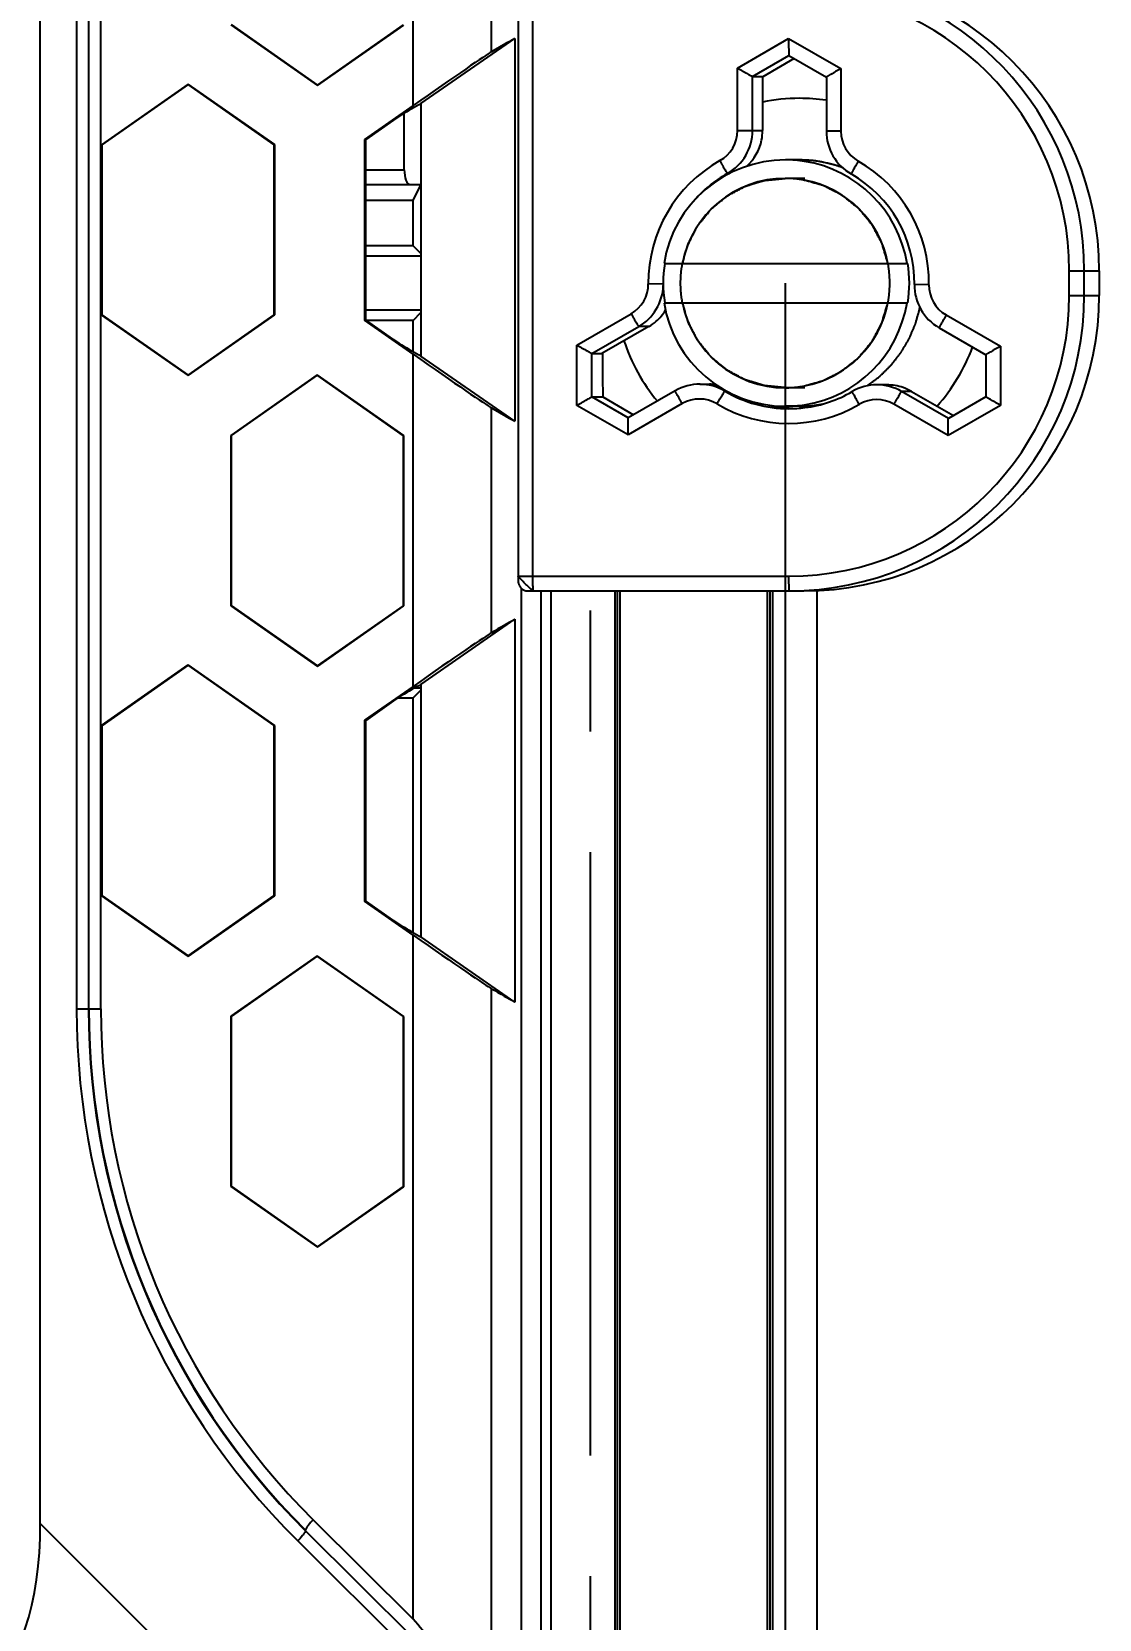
# Model space of a CAD drawing. Header units: millimetres. Extents: x 0 to 594, y 0 to 420.
# Drawn here: x 526.86 to 548.54, y 190.15 to 222.38 of the extents above; entities that cross this region are included whole.
import ezdxf

# ---------------------------------------------------------------- set-up
doc = ezdxf.new("R2010")
doc.units = ezdxf.units.MM
doc.header["$LTSCALE"] = 32.67
doc.linetypes.add('CENTER', pattern=[0.6, 0.375, -0.075, 0.075, -0.075])
doc.layers.get('0').update_dxf_attribs({"linetype": 'CONTINUOUS'})
for name, color, linetype in [('AUSFORMSCHRAEGEN', 7, 'CONTINUOUS'), ('KURVEN', 7, 'CONTINUOUS'), ('RUNDUNGEN', 7, 'CONTINUOUS'), ('ZEICHNUNGSBEMASSUNGEN', 7, 'CONTINUOUS')]:
    doc.layers.add(name, color=color, linetype=linetype)
doc.styles.get("Standard").update_dxf_attribs({"font": 'txt', "width": 0.7})
doc.dimstyles.new('DIMSTYLE_1', dxfattribs={"dimtxt": 3.5, "dimasz": 3.5, "dimexe": 2, "dimexo": 0, "dimgap": 0.875, "dimtad": 1, "dimdec": 1, "dimtxsty": 'STANDARD', "dimblk": '_FILLED', "dimblk1": '_FILLED', "dimblk2": '_FILLED', "dimcen": 0.09, "dimadec": 0, "dimazin": 0, "dimtp": 0.5, "dimtm": 0.5, "dimtfac": 1, "dimtdec": 1, "dimtofl": 0, "dimtmove": 0, "dimatfit": 3, "dimldrblk": '_FILLED', "dimfxl": 1, "dimtolj": 1, "dimarcsym": 0})

# ---------------------------------------------------------------- blocks, each defined once
blk = doc.blocks.new('_FILLED')
at = {"color": 0, "linetype": 'BYBLOCK'}
blk.add_solid([(0, 0), (-1, 0.1429), (-1, -0.1429)], dxfattribs=at)
blk = doc.blocks.new('*D12')
at = {"layer": 'ZEICHNUNGSBEMASSUNGEN', "color": 2, "linetype": 'CONTINUOUS'}
for p, q in [((403.446, 217.277), (403.446, 157.28)), ((542.158, 217.277), (542.158, 157.28)), ((403.446, 159.28), (472.802, 159.28)), ((542.158, 159.28), (472.802, 159.28))]:
    blk.add_line(p, q, dxfattribs=at)
at = {"layer": 'ZEICHNUNGSBEMASSUNGEN', "color": 2, "linetype": 'CONTINUOUS', "xscale": 3.5, "yscale": 3.5, "zscale": 3.5, "rotation": 180}
blk.add_blockref('_FILLED', (403.446, 159.28), dxfattribs=at)
at = {"layer": 'ZEICHNUNGSBEMASSUNGEN', "color": 2, "linetype": 'CONTINUOUS', "xscale": 3.5, "yscale": 3.5, "zscale": 3.5}
blk.add_blockref('_FILLED', (542.158, 159.28), dxfattribs=at)

msp = doc.modelspace()

# ---------------------------------------------------------------- linework, layer by layer
at = {"color": 7, "linetype": 'CONTINUOUS'}
for p, q in [((536.734, 223.247), (536.7339, 211.327)), ((541.4941, 221.469), (542.2331, 221.8958)), ((542.3422, 221.8328), (541.7013, 221.4639)), ((542.2329, 221.8959), (542.994, 221.4564)), ((541.4941, 221.469), (541.6983, 221.469)), ((541.6983, 221.469), (541.6983, 220.3718)), ((541.7013, 221.4639), (541.6983, 221.4621)), ((542.9938, 221.4569), (542.9938, 220.3595)), ((534.4222, 219.577), (534.4222, 220.7253)), ((542.446, 219.777), (542.1646, 219.777)), ((533.6332, 219.277), (534.7612, 219.277)), ((539.6972, 217.677), (544.6478, 217.677)), ((548.5359, 217.527), (548.5359, 217.027)), ((539.6972, 216.877), (544.6478, 216.877)), ((538.2337, 215.8461), (539.1836, 216.3946)), ((539.3878, 216.3946), (538.4379, 215.8461)), ((545.2824, 216.3697), (546.2327, 215.821)), ((538.2337, 215.8461), (538.4379, 215.8461)), ((538.4498, 215.8529), (538.4498, 215.846)), ((546.2325, 215.8215), (546.2325, 214.9671)), ((538.2337, 214.9676), (538.4522, 214.9676)), ((538.9728, 214.5408), (538.2337, 214.9676)), ((538.4522, 214.9676), (539.0809, 214.6033)), ((539.9228, 215.0894), (538.9726, 214.5407)), ((540.4228, 215.2234), (540.6224, 215.2234)), ((544.2215, 215.2108), (544.022, 215.2108)), ((545.4718, 214.5283), (544.5219, 215.0768)), ((544.7261, 215.0768), (545.5739, 214.5872)), ((546.2327, 214.9677), (545.4716, 214.5282)), ((542.446, 214.777), (542.1646, 214.777)), ((536.7339, 211.3269), (536.734, 211.3007)), ((536.734, 211.3007), (536.7342, 211.2759)), ((536.7342, 211.2759), (536.7345, 211.2555)), ((536.7345, 211.2555), (536.7349, 211.239)), ((536.9357, 211.027), (542.5368, 211.027)), ((538.8022, 211.027), (538.8022, 176.277)), ((541.8022, 176.277), (541.8022, 211.027))]:
    msp.add_line(p, q, dxfattribs=at)
at = {"color": 9, "linetype": 'CONTINUOUS'}
for p, q in [((537.0287, 223.227), (537.0287, 211.327)), ((541.1889, 221.6422), (542.2279, 222.2422)), ((542.2279, 222.2422), (543.2886, 221.6297)), ((541.1889, 220.3718), (541.1889, 221.6422)), ((541.4941, 220.3718), (541.4941, 221.469)), ((543.2886, 221.6297), (543.2886, 220.3595)), ((541.1889, 220.3718), (541.6983, 220.3718)), ((543.2886, 220.3595), (542.9938, 220.3595)), ((533.6332, 219.577), (534.4222, 219.577)), ((540.9841, 219.5), (541.026, 219.5)), ((547.927, 217.527), (548.5359, 217.527)), ((547.927, 217.027), (547.927, 217.527)), ((548.2322, 217.027), (548.2322, 217.527)), ((539.3784, 217.2638), (539.6811, 217.2652)), ((545.0773, 217.2439), (544.7825, 217.2473)), ((547.927, 217.027), (548.5359, 217.027)), ((537.9285, 216.0193), (539.0284, 216.6544)), ((545.4272, 216.6295), (546.5272, 215.9943)), ((539.3878, 216.3946), (539.1836, 216.3946)), ((537.9285, 214.7943), (537.9285, 216.0193)), ((546.5272, 215.9943), (546.5272, 214.7943)), ((538.2337, 214.9676), (538.2337, 215.8461)), ((540.9328, 215.0835), (540.9698, 215.0835)), ((544.7261, 215.0768), (544.5219, 215.0768)), ((538.9676, 214.1944), (537.9285, 214.7943)), ((540.0676, 214.8296), (538.9676, 214.1944)), ((545.4666, 214.1819), (544.3667, 214.817)), ((546.5272, 214.7943), (545.4666, 214.1819)), ((536.7339, 211.327), (542.2279, 211.327))]:
    msp.add_line(p, q, dxfattribs=at)
at = {"color": 2, "linetype": 'CONTINUOUS'}
for p, q in [((542.5551, 219.402), (542.1581, 219.402)), ((542.5551, 215.152), (542.1581, 215.152))]:
    msp.add_line(p, q, dxfattribs=at)
at = {"color": 7, "linetype": 'CONTINUOUS'}
msp.add_lwpolyline([(536.7349, 211.239), (536.7351, 211.2321), (536.7353, 211.226), (536.7356, 211.2199), (536.736, 211.213), (536.7368, 211.2049), (536.7381, 211.1954), (536.7401, 211.1849), (536.7427, 211.1744), (536.7459, 211.1636), (536.75, 211.1525), (536.7549, 211.1414), (536.7605, 211.1304), (536.7669, 211.1196), (536.7741, 211.1091), (536.7821, 211.0988), (536.7909, 211.089), (536.8004, 211.0796), (536.8108, 211.0707), (536.8219, 211.0624), (536.8338, 211.0548), (536.8465, 211.0479), (536.8599, 211.0419), (536.8739, 211.0367), (536.8887, 211.0326), (536.9039, 211.0295), (536.9196, 211.0276), (536.9357, 211.027)], dxfattribs=at)
at = {"color": 9, "linetype": 'CONTINUOUS'}
for centre, radius, start, end in [((542.2326, 217.5274), 5.9996, 359.99545, 87.09553), ((542.2274, 217.5274), 5.6996, 359.99527, 89.995), ((540.4889, 220.3717), 0.7, 299.34063, 0.00168), ((540.494, 220.3717), 1, 299.34059, 0.00177), ((543.9886, 220.3595), 0.7, 179.99835, 240.25758), ((542.2284, 217.277), 2.8501, 119.34086, 180.26532), ((542.2333, 217.2773), 2.5497, 119.33852, 139.56797), ((542.2273, 217.277), 2.8501, 359.333, 60.25729), ((542.5487, 217.5269), 5.9872, 0.00016, 0.93769), ((538.6783, 217.2606), 0.7, 300.00622, 0.26538), ((538.6835, 217.2606), 1, 300.00583, 357.9991), ((545.7772, 217.2357), 0.7, 179.33288, 239.99376), ((542.2274, 217.0265), 5.6996, 270.005, 0.00473), ((542.2326, 217.0265), 5.9996, 270.005, 0.00473), ((540.4176, 214.2236), 0.6998, 59.33011, 120.00426), ((542.2279, 217.2761), 2.8492, 239.33002, 300.26812), ((544.0167, 214.211), 0.6998, 59.99573, 120.26804)]:
    msp.add_arc(centre, radius, start, end, dxfattribs=at)
at = {"color": 7, "linetype": 'CONTINUOUS'}
for centre, radius, start, end in [((542.5363, 217.5274), 5.9996, 359.99551, 89.99525), ((542.446, 217.2782), 3.7488, 89.9998, 101.51068), ((542.4458, 217.275), 3.7519, 81.60079, 89.99659), ((540.6772, 220.3927), 1.0249, 313.42368, 348.00183), ((540.6958, 220.372), 1.0025, 348.94003, 359.98712), ((543.9939, 220.3595), 1.0001, 180.00069, 240.25642), ((542.1648, 217.2772), 2.4997, 90.00384, 170.79874), ((542.1642, 217.2724), 2.5046, 81.11162, 89.98987), ((542.1644, 217.2772), 2.4998, 9.20262, 81.09945), ((542.2326, 217.277), 2.5501, 359.3326, 60.25731), ((542.1582, 217.2772), 2.1248, 90.00417, 169.15535), ((542.1576, 217.2727), 2.1293, 79.38804, 89.98758), ((542.1579, 217.2771), 2.1248, 10.84531, 79.37289), ((542.1811, 217.277), 2.5003, 170.79426, 189.20574), ((542.1797, 217.277), 2.5003, 350.79426, 9.20574), ((545.7825, 217.2357), 1.0001, 179.33531, 239.99261), ((542.1648, 217.2767), 2.4997, 189.20126, 269.99616), ((542.1582, 217.2767), 2.1248, 190.84465, 269.99583), ((542.5363, 217.0265), 5.9996, 270.00475, 0.00449), ((542.1579, 217.2768), 2.1248, 280.62711, 349.15469), ((542.1644, 217.2767), 2.4998, 278.90055, 350.79738), ((538.8847, 217.2474), 0.9921, 311.30694, 328.29709), ((538.8866, 217.2622), 1.002, 300.0154, 310.66556), ((542.4469, 217.2769), 3.7503, 198.21595, 219.71332), ((542.4454, 217.2768), 3.7501, 318.22555, 339.71754), ((540.4228, 214.2236), 0.9998, 59.33076, 120.00362), ((540.6225, 214.245), 0.9783, 82.20148, 89.98441), ((542.2331, 217.2763), 2.5493, 239.33033, 269.9997), ((542.1576, 217.2812), 2.1293, 270.01242, 280.61196), ((542.2332, 217.2761), 2.5491, 277.34105, 300.26849), ((544.022, 214.211), 0.9998, 59.99635, 120.26741), ((544.2214, 214.1828), 1.028, 70.93964, 90.01712), ((544.2253, 214.209), 1.0019, 60.00771, 70.65839), ((542.4299, 217.2787), 2.5518, 256.12994, 263.9243), ((542.4298, 217.2799), 2.553, 263.92773, 265.58787), ((542.1642, 217.2815), 2.5046, 270.01013, 278.88838), ((542.2328, 217.28), 2.553, 270.00649, 277.33778), ((542.4297, 217.278), 2.5511, 265.58768, 267.87484)]:
    msp.add_arc(centre, radius, start, end, dxfattribs=at)
msp.add_ellipse((534.5366, 219.577), major_axis=(0, 0.3), ratio=0.3813672, start_param=1.5707963, end_param=3.1415927, dxfattribs=at)
for points, knots in [([(542.2279, 222.2422), (542.2279, 222.2212), (542.2279, 222.1798), (542.2282, 222.1191), (542.2286, 222.0618), (542.2291, 222.017), (542.2296, 221.9843), (542.23, 221.9629), (542.2304, 221.944), (542.2309, 221.9279), (542.2314, 221.9149), (542.2318, 221.9061), (542.2322, 221.9009), (542.2324, 221.8983), (542.2328, 221.8968), (542.2329, 221.8959), (542.2331, 221.8958)], [0, 0, 0, 0, 0.1813967, 0.3582906, 0.5255531, 0.6776957, 0.7461151, 0.8082562, 0.8631917, 0.9100083, 0.9478167, 0.9757534, 0.9858267, 0.9932407, 0.9979589, 1, 1, 1, 1]), ([(541.1889, 221.6422), (541.2071, 221.6317), (541.2433, 221.6108), (541.2963, 221.5803), (541.3466, 221.5515), (541.3924, 221.5255), (541.4268, 221.506), (541.4506, 221.4926), (541.4649, 221.4845), (541.4765, 221.4782), (541.4852, 221.4732), (541.4907, 221.4708), (541.4933, 221.469), (541.4941, 221.469)], [0, 0, 0, 0, 0.1802642, 0.3564403, 0.5233818, 0.6755604, 0.8064561, 0.8616459, 0.9087608, 0.9468956, 0.9751751, 0.9930118, 1, 1, 1, 1]), ([(543.2886, 221.6297), (543.2705, 221.6193), (543.235, 221.5987), (543.1829, 221.5685), (543.1339, 221.54), (543.0957, 221.5176), (543.068, 221.5013), (543.0498, 221.4906), (543.0338, 221.4811), (543.0202, 221.473), (543.0094, 221.4665), (543.002, 221.462), (542.9978, 221.4593), (542.9956, 221.458), (542.9946, 221.4571), (542.9938, 221.4567), (542.9938, 221.4565)], [0, 0, 0, 0, 0.182659, 0.3603934, 0.5280866, 0.6802826, 0.7486004, 0.8105666, 0.8652612, 0.9117786, 0.9492402, 0.9767866, 0.9866416, 0.9938211, 0.9982821, 1, 1, 1, 1]), ([(537.9285, 216.0193), (537.9468, 216.0087), (537.9829, 215.9879), (538.036, 215.9574), (538.0863, 215.9286), (538.132, 215.9026), (538.1665, 215.883), (538.1902, 215.8697), (538.2046, 215.8616), (538.2162, 215.8553), (538.2248, 215.8503), (538.2304, 215.8479), (538.2329, 215.8461), (538.2337, 215.8461)], [0, 0, 0, 0, 0.1802642, 0.3564403, 0.5233818, 0.6755604, 0.8064561, 0.8616459, 0.9087608, 0.9468956, 0.9751751, 0.9930118, 1, 1, 1, 1]), ([(546.5272, 215.9943), (546.5092, 215.9839), (546.4737, 215.9633), (546.4216, 215.9331), (546.3726, 215.9046), (546.3344, 215.8822), (546.3066, 215.8659), (546.2885, 215.8552), (546.2725, 215.8457), (546.2589, 215.8376), (546.248, 215.8311), (546.2407, 215.8266), (546.2365, 215.8239), (546.2343, 215.8226), (546.2333, 215.8217), (546.2325, 215.8213), (546.2325, 215.8211)], [0, 0, 0, 0, 0.182659, 0.3603934, 0.5280866, 0.6802826, 0.7486004, 0.8105666, 0.8652612, 0.9117786, 0.9492402, 0.9767866, 0.9866416, 0.9938211, 0.9982821, 1, 1, 1, 1]), ([(538.4498, 215.846), (538.45, 215.7726), (538.4506, 215.4798), (538.4515, 215.1869), (538.4522, 214.9676)], [0, 0, 0, 0, 0.2508266, 1, 1, 1, 1]), ([(537.9285, 214.7943), (537.9468, 214.8049), (537.9829, 214.8257), (538.036, 214.8562), (538.0863, 214.885), (538.132, 214.9111), (538.1665, 214.9306), (538.1902, 214.944), (538.2046, 214.952), (538.2162, 214.9583), (538.2248, 214.9633), (538.2304, 214.9657), (538.2329, 214.9676), (538.2337, 214.9676)], [0, 0, 0, 0, 0.1802642, 0.3564403, 0.5233818, 0.6755604, 0.8064561, 0.8616459, 0.9087608, 0.9468956, 0.9751751, 0.9930118, 1, 1, 1, 1]), ([(546.5272, 214.7943), (546.5092, 214.8048), (546.4737, 214.8253), (546.4216, 214.8555), (546.3726, 214.8841), (546.3344, 214.9064), (546.3066, 214.9227), (546.2885, 214.9334), (546.2725, 214.9429), (546.2589, 214.951), (546.248, 214.9576), (546.2407, 214.962), (546.2365, 214.9647), (546.2343, 214.966), (546.2333, 214.967), (546.2325, 214.9673), (546.2325, 214.9675)], [0, 0, 0, 0, 0.182659, 0.3603934, 0.5280866, 0.6802826, 0.7486004, 0.8105666, 0.8652612, 0.9117786, 0.9492402, 0.9767866, 0.9866416, 0.9938211, 0.9982821, 1, 1, 1, 1]), ([(538.9676, 214.1944), (538.9676, 214.2153), (538.9676, 214.2567), (538.9679, 214.3174), (538.9683, 214.3748), (538.9688, 214.4196), (538.9693, 214.4522), (538.9697, 214.4736), (538.9701, 214.4926), (538.9706, 214.5087), (538.9711, 214.5217), (538.9715, 214.5304), (538.9719, 214.5356), (538.9721, 214.5383), (538.9724, 214.5398), (538.9725, 214.5407), (538.9727, 214.5408)], [0, 0, 0, 0, 0.1813967, 0.3582906, 0.5255531, 0.6776957, 0.7461151, 0.8082562, 0.8631917, 0.9100083, 0.9478167, 0.9757534, 0.9858267, 0.9932407, 0.9979589, 1, 1, 1, 1]), ([(545.4666, 214.1819), (545.4666, 214.2028), (545.4666, 214.2442), (545.4669, 214.3049), (545.4673, 214.3623), (545.4678, 214.4071), (545.4683, 214.4397), (545.4687, 214.4611), (545.4691, 214.4801), (545.4696, 214.4962), (545.4701, 214.5092), (545.4705, 214.5179), (545.4709, 214.5231), (545.4711, 214.5257), (545.4714, 214.5272), (545.4716, 214.5282), (545.4718, 214.5283)], [0, 0, 0, 0, 0.1813967, 0.3582906, 0.5255531, 0.6776957, 0.7461151, 0.8082562, 0.8631917, 0.9100083, 0.9478167, 0.9757534, 0.9858267, 0.9932407, 0.9979589, 1, 1, 1, 1])]:
    msp.add_open_spline(points, degree=3, knots=knots, dxfattribs=at)
at = {"color": 2, "linetype": 'CONTINUOUS'}
for points, knots in [([(543.3244, 219.6175), (543.3068, 219.6235), (543.2718, 219.6355), (543.2279, 219.6505), (543.1972, 219.6611), (543.1796, 219.6669), (543.1617, 219.6716), (543.1394, 219.6779), (543.1126, 219.6853), (543.0858, 219.6927), (543.0634, 219.6988), (543.0456, 219.704), (543.0275, 219.7081), (542.9958, 219.7147), (542.9595, 219.7225), (542.9278, 219.7293), (542.9097, 219.7331), (542.8961, 219.7363), (542.8823, 219.7381), (542.864, 219.741), (542.8319, 219.7459), (542.7953, 219.7514), (542.7632, 219.7564), (542.7449, 219.759), (542.7264, 219.7605), (542.7033, 219.7628), (542.6756, 219.7653), (542.648, 219.7679), (542.6248, 219.7699), (542.6065, 219.7718), (542.5921, 219.7724), (542.5775, 219.7728), (542.5483, 219.7738), (542.5044, 219.7751), (542.4655, 219.7763), (542.446, 219.777)], [0, 0, 0, 0, 0.0625, 0.125, 0.15625, 0.171875, 0.1875, 0.21875, 0.25, 0.28125, 0.3125, 0.328125, 0.34375, 0.375, 0.4375, 0.46875, 0.484375, 0.5, 0.515625, 0.53125, 0.5625, 0.625, 0.65625, 0.671875, 0.6875, 0.71875, 0.75, 0.78125, 0.8125, 0.828125, 0.84375, 0.859375, 0.875, 0.9375, 1, 1, 1, 1]), ([(540.0714, 217.677), (540.0799, 217.706), (540.0971, 217.764), (540.1185, 217.8365), (540.1356, 217.8945), (540.1484, 217.938), (540.1591, 217.9742), (540.1677, 218.0032), (540.1741, 218.025), (540.1795, 218.0431), (540.1837, 218.0576), (540.1866, 218.0666), (540.1883, 218.074), (540.1921, 218.0808), (540.1982, 218.0927), (540.2072, 218.1097), (540.218, 218.1302), (540.2323, 218.1574), (540.2502, 218.1915), (540.2717, 218.2323), (540.2932, 218.2732), (540.3147, 218.314), (540.3326, 218.3481), (540.3469, 218.3753), (540.3577, 218.3957), (540.3666, 218.4128), (540.3738, 218.4264), (540.3783, 218.4349), (540.3819, 218.4417), (540.3853, 218.4487), (540.3915, 218.4558), (540.3986, 218.4646), (540.4081, 218.4764), (540.42, 218.4911), (540.4391, 218.5145), (540.4629, 218.5439), (540.501, 218.5909), (540.5391, 218.6378), (540.5772, 218.6848), (540.601, 218.7142), (540.62, 218.7376), (540.6319, 218.7523), (540.6403, 218.7626), (540.6445, 218.7677), (540.6468, 218.7707), (540.6499, 218.773), (540.6535, 218.7762), (540.6595, 218.781), (540.6698, 218.7896), (540.6846, 218.8019), (540.7083, 218.8216), (540.738, 218.8461), (540.7735, 218.8756), (540.809, 218.905), (540.8446, 218.9345), (540.8801, 218.9639), (540.9097, 218.9885), (540.9334, 219.0081), (540.9482, 219.0204), (540.9586, 219.029), (540.9645, 219.0339), (540.9683, 219.0369), (540.9711, 219.0395), (540.9745, 219.0413), (540.9803, 219.0445), (540.992, 219.0507), (541.0086, 219.0597), (541.0352, 219.0741), (541.0684, 219.092), (541.1217, 219.1207), (541.1749, 219.1494), (541.2281, 219.1782), (541.2614, 219.1961), (541.288, 219.2105), (541.3046, 219.2194), (541.3179, 219.2267), (541.3279, 219.2319), (541.3361, 219.2368), (541.3436, 219.2388), (541.3509, 219.2411), (541.3601, 219.2439), (541.3748, 219.2484), (541.3932, 219.254), (541.4153, 219.2608), (541.4447, 219.2698), (541.4815, 219.2811), (541.5256, 219.2946), (541.5697, 219.3082), (541.6138, 219.3217), (541.6506, 219.333), (541.68, 219.342), (541.7021, 219.3488), (541.7205, 219.3545), (541.7334, 219.3583), (541.7407, 219.3607), (541.7484, 219.3611), (541.7579, 219.3622), (541.7732, 219.3637), (541.7922, 219.3656), (541.8151, 219.3679), (541.8456, 219.3709), (541.8837, 219.3747), (541.9294, 219.3792), (541.9904, 219.3853), (542.0666, 219.3929), (542.1276, 219.3989), (542.1581, 219.402)], [0, 0, 0, 0, 0.03125, 0.0625, 0.078125, 0.09375, 0.109375, 0.1171875, 0.125, 0.1328125, 0.1367188, 0.140625, 0.1425781, 0.1445312, 0.1484375, 0.15625, 0.1640625, 0.171875, 0.1875, 0.203125, 0.21875, 0.234375, 0.25, 0.2578125, 0.265625, 0.2734375, 0.2773438, 0.28125, 0.2832031, 0.2851562, 0.2890625, 0.2929688, 0.296875, 0.3046875, 0.3125, 0.328125, 0.34375, 0.375, 0.390625, 0.40625, 0.4140625, 0.421875, 0.4257812, 0.4277344, 0.4287109, 0.4296875, 0.4316406, 0.4335938, 0.4375, 0.4453125, 0.453125, 0.46875, 0.484375, 0.5, 0.515625, 0.53125, 0.546875, 0.5546875, 0.5625, 0.5664062, 0.5683594, 0.5703125, 0.5712891, 0.5722656, 0.5742188, 0.578125, 0.5859375, 0.59375, 0.609375, 0.625, 0.65625, 0.671875, 0.6875, 0.6953125, 0.703125, 0.7070312, 0.7109375, 0.7148438, 0.7167969, 0.71875, 0.7226562, 0.7265625, 0.734375, 0.7421875, 0.75, 0.765625, 0.78125, 0.796875, 0.8125, 0.828125, 0.8359375, 0.84375, 0.8515625, 0.8554688, 0.8574219, 0.859375, 0.8632812, 0.8671875, 0.875, 0.8828125, 0.890625, 0.90625, 0.921875, 0.9375, 0.96875, 1, 1, 1, 1]), ([(542.5124, 219.3722), (542.506, 219.3732), (542.4932, 219.3752), (542.4771, 219.3777), (542.466, 219.3795), (542.4594, 219.3805), (542.4519, 219.3814), (542.4428, 219.3826), (542.428, 219.3845), (542.4097, 219.387), (542.3875, 219.3894), (542.3654, 219.3916), (542.3433, 219.3941), (542.3211, 219.3954), (542.2989, 219.3972), (542.2767, 219.3987), (542.2581, 219.3994), (542.2434, 219.4001), (542.234, 219.4005), (542.2268, 219.4008), (542.2186, 219.401), (542.2039, 219.4012), (542.1831, 219.4016), (542.1664, 219.4018), (542.1581, 219.402)], [0, 0, 0, 0, 0.0625, 0.125, 0.15625, 0.171875, 0.1875, 0.21875, 0.25, 0.3125, 0.375, 0.4375, 0.5, 0.5625, 0.625, 0.6875, 0.75, 0.78125, 0.8125, 0.828125, 0.84375, 0.875, 0.9375, 1, 1, 1, 1]), ([(544.2448, 217.677), (544.2297, 217.7275), (544.2072, 217.8034), (544.1809, 217.8919), (544.1659, 217.9425), (544.1546, 217.9804), (544.1452, 218.012), (544.1377, 218.0373), (544.133, 218.0531), (544.1293, 218.0658), (544.1268, 218.0737), (544.1252, 218.0801), (544.123, 218.0846), (544.1206, 218.089), (544.1159, 218.0979), (544.1088, 218.1112), (544.0962, 218.1349), (544.0804, 218.1645), (544.0551, 218.2119), (544.0236, 218.2711), (543.992, 218.3303), (543.9699, 218.3718), (543.9573, 218.3955), (543.9479, 218.4132), (543.9384, 218.431), (543.9313, 218.4443), (543.9266, 218.4532), (543.9242, 218.4577), (543.9217, 218.462), (543.9172, 218.467), (543.9119, 218.4736), (543.9033, 218.4839), (543.8927, 218.4968), (543.8755, 218.5175), (543.8541, 218.5433), (543.8284, 218.5743), (543.8027, 218.6053), (543.7771, 218.6363), (543.7514, 218.6673), (543.7257, 218.6983), (543.7043, 218.7241), (543.6871, 218.7448), (543.6743, 218.7603), (543.6636, 218.7732), (543.6561, 218.7823), (543.6518, 218.7874), (543.6488, 218.7915), (543.6446, 218.7944), (543.6395, 218.7987), (543.6303, 218.806), (543.6172, 218.8165), (543.6015, 218.8291), (543.5806, 218.8459), (543.5544, 218.8669), (543.523, 218.8921), (543.4916, 218.9173), (543.4602, 218.9425), (543.4288, 218.9677), (543.3974, 218.9929), (543.3713, 219.0139), (543.3503, 219.0307), (543.3372, 219.0412), (543.3268, 219.0497), (543.3202, 219.0548), (543.3151, 219.0592), (543.3107, 219.0617), (543.3062, 219.064), (543.2973, 219.0686), (543.2839, 219.0754), (543.2659, 219.0846), (543.248, 219.0938), (543.2241, 219.1061), (543.1824, 219.1275), (543.1227, 219.1581), (543.0629, 219.1888), (543.0212, 219.2102), (542.9973, 219.2224), (542.9794, 219.2316), (542.9614, 219.2408), (542.948, 219.2477), (542.9391, 219.2523), (542.9346, 219.2546), (542.93, 219.2567), (542.9234, 219.2583), (542.9152, 219.2607), (542.9021, 219.2643), (542.8858, 219.2688), (542.8595, 219.2761), (542.8268, 219.2851), (542.7875, 219.296), (542.7351, 219.3105), (542.6434, 219.3359), (542.5648, 219.3577), (542.5124, 219.3722)], [0, 0, 0, 0, 0.0625, 0.09375, 0.109375, 0.125, 0.140625, 0.1484375, 0.15625, 0.1601562, 0.1640625, 0.1660156, 0.1679688, 0.1699219, 0.171875, 0.1796875, 0.1875, 0.203125, 0.21875, 0.25, 0.28125, 0.296875, 0.3046875, 0.3125, 0.3203125, 0.328125, 0.3300781, 0.3320312, 0.3339844, 0.3359375, 0.3398438, 0.34375, 0.3515625, 0.359375, 0.375, 0.390625, 0.40625, 0.421875, 0.4375, 0.453125, 0.46875, 0.4765625, 0.484375, 0.4921875, 0.4960938, 0.4980469, 0.5, 0.5019531, 0.5039062, 0.5078125, 0.515625, 0.5234375, 0.53125, 0.546875, 0.5625, 0.578125, 0.59375, 0.609375, 0.625, 0.640625, 0.6484375, 0.65625, 0.6601562, 0.6640625, 0.6660156, 0.6679688, 0.6699219, 0.671875, 0.6796875, 0.6875, 0.6953125, 0.703125, 0.71875, 0.75, 0.78125, 0.796875, 0.8046875, 0.8125, 0.8203125, 0.828125, 0.8300781, 0.8320312, 0.8339844, 0.8359375, 0.8398438, 0.84375, 0.8515625, 0.859375, 0.875, 0.890625, 0.90625, 0.9375, 1, 1, 1, 1]), ([(540.0714, 216.8769), (540.0688, 216.8934), (540.0635, 216.9264), (540.057, 216.9676), (540.0523, 216.9964), (540.0499, 217.0129), (540.0485, 217.0296), (540.0464, 217.0503), (540.0441, 217.0752), (540.0416, 217.1001), (540.0398, 217.1209), (540.038, 217.1375), (540.0372, 217.1542), (540.0364, 217.1834), (540.0353, 217.2167), (540.0343, 217.2459), (540.0339, 217.2626), (540.0332, 217.2751), (540.0338, 217.2876), (540.0343, 217.3043), (540.0352, 217.3335), (540.0363, 217.3668), (540.037, 217.396), (540.0377, 217.4127), (540.0404, 217.4376), (540.0429, 217.4667), (540.046, 217.4999), (540.0481, 217.5207), (540.0494, 217.5373), (540.0519, 217.5541), (540.0567, 217.5838), (540.0633, 217.6261), (540.0687, 217.66), (540.0714, 217.677)], [0, 0, 0, 0, 0.0625, 0.125, 0.15625, 0.171875, 0.1875, 0.21875, 0.25, 0.28125, 0.3125, 0.328125, 0.34375, 0.375, 0.4375, 0.46875, 0.484375, 0.5, 0.515625, 0.53125, 0.5625, 0.625, 0.65625, 0.671875, 0.6875, 0.75, 0.78125, 0.8125, 0.828125, 0.84375, 0.875, 0.9375, 1, 1, 1, 1]), ([(544.2448, 216.8769), (544.2474, 216.8934), (544.2527, 216.9264), (544.2592, 216.9676), (544.2639, 216.9964), (544.2663, 217.0129), (544.2677, 217.0296), (544.2698, 217.0503), (544.2721, 217.0752), (544.2745, 217.1001), (544.2764, 217.1209), (544.2782, 217.1375), (544.2789, 217.1542), (544.2797, 217.1834), (544.2809, 217.2167), (544.2818, 217.2459), (544.2823, 217.2626), (544.283, 217.2751), (544.2823, 217.2876), (544.2819, 217.3043), (544.281, 217.3335), (544.2799, 217.3668), (544.2791, 217.396), (544.2784, 217.4127), (544.2758, 217.4376), (544.2732, 217.4667), (544.2701, 217.4999), (544.2681, 217.5207), (544.2668, 217.5373), (544.2643, 217.5541), (544.2595, 217.5838), (544.2528, 217.6261), (544.2475, 217.66), (544.2448, 217.677)], [0, 0, 0, 0, 0.0625, 0.125, 0.15625, 0.171875, 0.1875, 0.21875, 0.25, 0.28125, 0.3125, 0.328125, 0.34375, 0.375, 0.4375, 0.46875, 0.484375, 0.5, 0.515625, 0.53125, 0.5625, 0.625, 0.65625, 0.671875, 0.6875, 0.75, 0.78125, 0.8125, 0.828125, 0.84375, 0.875, 0.9375, 1, 1, 1, 1]), ([(542.1581, 215.152), (542.128, 215.1549), (542.0678, 215.1608), (541.9926, 215.1682), (541.9324, 215.1741), (541.8873, 215.1785), (541.8496, 215.1822), (541.8195, 215.1852), (541.797, 215.1874), (541.7782, 215.1892), (541.7631, 215.1906), (541.7537, 215.1918), (541.7462, 215.1921), (541.7388, 215.1945), (541.7259, 215.1983), (541.7075, 215.2039), (541.6855, 215.2106), (541.656, 215.2196), (541.6192, 215.2308), (541.575, 215.2442), (541.5309, 215.2576), (541.4867, 215.271), (541.4499, 215.2822), (541.4204, 215.2912), (541.3984, 215.2979), (541.38, 215.3035), (541.3652, 215.308), (541.356, 215.3107), (541.3487, 215.313), (541.3412, 215.315), (541.3331, 215.3198), (541.323, 215.3251), (541.3097, 215.3322), (541.293, 215.3412), (541.2664, 215.3555), (541.2331, 215.3733), (541.1798, 215.4019), (541.1265, 215.4305), (541.0732, 215.4591), (541.0399, 215.4769), (541.0132, 215.4912), (540.9966, 215.5002), (540.9849, 215.5064), (540.9791, 215.5095), (540.9758, 215.5113), (540.9729, 215.5139), (540.9691, 215.5169), (540.9632, 215.5218), (540.9528, 215.5303), (540.938, 215.5426), (540.9142, 215.5622), (540.8845, 215.5866), (540.8489, 215.616), (540.8133, 215.6454), (540.7777, 215.6747), (540.7421, 215.7041), (540.7124, 215.7286), (540.6886, 215.7481), (540.6738, 215.7604), (540.6634, 215.769), (540.6574, 215.7738), (540.6538, 215.7769), (540.6507, 215.7793), (540.6484, 215.7822), (540.6441, 215.7873), (540.6358, 215.7976), (540.6239, 215.8122), (540.6047, 215.8357), (540.5809, 215.865), (540.5426, 215.9118), (540.5044, 215.9587), (540.4662, 216.0056), (540.4423, 216.0349), (540.4232, 216.0583), (540.4113, 216.073), (540.4017, 216.0847), (540.3946, 216.0935), (540.3883, 216.1006), (540.385, 216.1076), (540.3813, 216.1143), (540.3768, 216.1229), (540.3696, 216.1365), (540.3606, 216.1535), (540.3498, 216.1739), (540.3354, 216.2011), (540.3174, 216.2351), (540.2958, 216.2759), (540.2742, 216.3167), (540.2526, 216.3575), (540.2346, 216.3915), (540.2202, 216.4187), (540.2094, 216.4391), (540.2004, 216.4561), (540.1942, 216.468), (540.1904, 216.4747), (540.1886, 216.4822), (540.1857, 216.4913), (540.1814, 216.5061), (540.176, 216.5244), (540.1694, 216.5464), (540.1607, 216.5758), (540.1498, 216.6125), (540.1367, 216.6566), (540.1193, 216.7154), (540.0975, 216.7888), (540.0801, 216.8476), (540.0714, 216.8769)], [0, 0, 0, 0, 0.03125, 0.0625, 0.078125, 0.09375, 0.109375, 0.1171875, 0.125, 0.1328125, 0.1367188, 0.140625, 0.1425781, 0.1445312, 0.1484375, 0.15625, 0.1640625, 0.171875, 0.1875, 0.203125, 0.21875, 0.234375, 0.25, 0.2578125, 0.265625, 0.2734375, 0.2773438, 0.28125, 0.2832031, 0.2851562, 0.2890625, 0.2929688, 0.296875, 0.3046875, 0.3125, 0.328125, 0.34375, 0.375, 0.390625, 0.40625, 0.4140625, 0.421875, 0.4257812, 0.4277344, 0.4287109, 0.4296875, 0.4316406, 0.4335938, 0.4375, 0.4453125, 0.453125, 0.46875, 0.484375, 0.5, 0.515625, 0.53125, 0.546875, 0.5546875, 0.5625, 0.5664062, 0.5683594, 0.5703125, 0.5712891, 0.5722656, 0.5742188, 0.578125, 0.5859375, 0.59375, 0.609375, 0.625, 0.65625, 0.671875, 0.6875, 0.6953125, 0.703125, 0.7070312, 0.7109375, 0.7148438, 0.7167969, 0.71875, 0.7226562, 0.7265625, 0.734375, 0.7421875, 0.75, 0.765625, 0.78125, 0.796875, 0.8125, 0.828125, 0.8359375, 0.84375, 0.8515625, 0.8554688, 0.8574219, 0.859375, 0.8632812, 0.8671875, 0.875, 0.8828125, 0.890625, 0.90625, 0.921875, 0.9375, 0.96875, 1, 1, 1, 1]), ([(542.5124, 215.1817), (542.5633, 215.1956), (542.6396, 215.2165), (542.7287, 215.2409), (542.7796, 215.2548), (542.8177, 215.2652), (542.8495, 215.274), (542.875, 215.2809), (542.8909, 215.2853), (542.9036, 215.2887), (542.9115, 215.291), (542.918, 215.2925), (542.9225, 215.2946), (542.927, 215.2969), (542.936, 215.3014), (542.9494, 215.3082), (542.9734, 215.3203), (543.0033, 215.3355), (543.0513, 215.3597), (543.1111, 215.3899), (543.171, 215.4202), (543.213, 215.4414), (543.2369, 215.4535), (543.2549, 215.4625), (543.2728, 215.4716), (543.2863, 215.4784), (543.2953, 215.483), (543.2998, 215.4852), (543.3042, 215.4876), (543.3093, 215.492), (543.316, 215.4971), (543.3264, 215.5055), (543.3396, 215.5159), (543.3606, 215.5326), (543.3869, 215.5534), (543.4185, 215.5784), (543.45, 215.6035), (543.4816, 215.6285), (543.5131, 215.6535), (543.5447, 215.6785), (543.571, 215.6993), (543.592, 215.716), (543.6078, 215.7285), (543.6209, 215.739), (543.6302, 215.7462), (543.6353, 215.7504), (543.6395, 215.7533), (543.6425, 215.7574), (543.6469, 215.7625), (543.6544, 215.7715), (543.6652, 215.7844), (543.6781, 215.7998), (543.6954, 215.8203), (543.717, 215.8461), (543.7428, 215.8769), (543.7687, 215.9077), (543.7946, 215.9386), (543.8205, 215.9694), (543.8464, 216.0003), (543.8679, 216.026), (543.8852, 216.0465), (543.8959, 216.0594), (543.9046, 216.0697), (543.9099, 216.0762), (543.9144, 216.0811), (543.917, 216.0855), (543.9193, 216.0899), (543.9241, 216.0988), (543.9313, 216.112), (543.9409, 216.1298), (543.9505, 216.1475), (543.9632, 216.1711), (543.9856, 216.2124), (544.0175, 216.2714), (544.0494, 216.3305), (544.0717, 216.3718), (544.0845, 216.3954), (544.0941, 216.4131), (544.1036, 216.4308), (544.1108, 216.4441), (544.1156, 216.453), (544.118, 216.4574), (544.1202, 216.4619), (544.122, 216.4685), (544.1245, 216.4766), (544.1284, 216.4896), (544.1333, 216.5059), (544.1411, 216.5319), (544.1509, 216.5645), (544.1626, 216.6035), (544.1783, 216.6556), (544.2057, 216.7468), (544.2291, 216.8249), (544.2448, 216.8769)], [0, 0, 0, 0, 0.0625, 0.09375, 0.109375, 0.125, 0.140625, 0.1484375, 0.15625, 0.1601562, 0.1640625, 0.1660156, 0.1679688, 0.1699219, 0.171875, 0.1796875, 0.1875, 0.203125, 0.21875, 0.25, 0.28125, 0.296875, 0.3046875, 0.3125, 0.3203125, 0.328125, 0.3300781, 0.3320312, 0.3339844, 0.3359375, 0.3398438, 0.34375, 0.3515625, 0.359375, 0.375, 0.390625, 0.40625, 0.421875, 0.4375, 0.453125, 0.46875, 0.4765625, 0.484375, 0.4921875, 0.4960938, 0.4980469, 0.5, 0.5019531, 0.5039062, 0.5078125, 0.515625, 0.5234375, 0.53125, 0.546875, 0.5625, 0.578125, 0.59375, 0.609375, 0.625, 0.640625, 0.6484375, 0.65625, 0.6601562, 0.6640625, 0.6660156, 0.6679688, 0.6699219, 0.671875, 0.6796875, 0.6875, 0.6953125, 0.703125, 0.71875, 0.75, 0.78125, 0.796875, 0.8046875, 0.8125, 0.8203125, 0.828125, 0.8300781, 0.8320312, 0.8339844, 0.8359375, 0.8398438, 0.84375, 0.8515625, 0.859375, 0.875, 0.890625, 0.90625, 0.9375, 1, 1, 1, 1]), ([(543.8221, 215.1899), (543.8543, 215.2142), (543.9025, 215.2507), (543.9588, 215.2933), (543.991, 215.3176), (544.0151, 215.3359), (544.0392, 215.3541), (544.0573, 215.3678), (544.0694, 215.3769), (544.0754, 215.3815), (544.0814, 215.3862), (544.0886, 215.3937), (544.0979, 215.4027), (544.1126, 215.4173), (544.131, 215.4354), (544.1605, 215.4645), (544.1974, 215.5009), (544.2342, 215.5372), (544.2637, 215.5663), (544.2821, 215.5845), (544.2969, 215.599), (544.306, 215.6082), (544.3136, 215.6153), (544.3185, 215.6212), (544.3231, 215.6272), (544.3324, 215.6391), (544.3463, 215.657), (544.3649, 215.6809), (544.3834, 215.7047), (544.4082, 215.7366), (544.433, 215.7684), (544.4578, 215.8002), (544.4763, 215.8241), (544.4918, 215.844), (544.5027, 215.8579), (544.5088, 215.8659), (544.5137, 215.8716), (544.5174, 215.8786), (544.5227, 215.8874), (544.5318, 215.9031), (544.5449, 215.9254), (544.5606, 215.9522), (544.5816, 215.988), (544.6026, 216.0237), (544.6235, 216.0594), (544.6392, 216.0862), (544.6549, 216.113), (544.6667, 216.1331), (544.6746, 216.1465), (544.6786, 216.1532), (544.6823, 216.1599), (544.686, 216.1693), (544.691, 216.1809), (544.6988, 216.1995), (544.7086, 216.2227), (544.7243, 216.2598), (544.7439, 216.3063), (544.7635, 216.3527), (544.7792, 216.3899), (544.789, 216.4131), (544.7969, 216.4317), (544.8017, 216.4433), (544.8058, 216.4525), (544.8081, 216.4599), (544.8101, 216.4675), (544.8143, 216.4826), (544.8205, 216.5054), (544.8288, 216.5356), (544.8371, 216.5659), (544.8482, 216.6063), (544.8676, 216.6769), (544.8843, 216.7375), (544.8953, 216.7778)], [0, 0, 0, 0, 0.0625, 0.09375, 0.109375, 0.125, 0.140625, 0.15625, 0.1601562, 0.1640625, 0.1679688, 0.171875, 0.1796875, 0.1875, 0.203125, 0.21875, 0.25, 0.28125, 0.296875, 0.3125, 0.3203125, 0.328125, 0.3320312, 0.3359375, 0.3398438, 0.34375, 0.359375, 0.375, 0.390625, 0.40625, 0.4375, 0.453125, 0.46875, 0.484375, 0.4921875, 0.4960938, 0.5, 0.5039062, 0.5078125, 0.515625, 0.53125, 0.546875, 0.5625, 0.59375, 0.609375, 0.625, 0.640625, 0.65625, 0.6601562, 0.6640625, 0.6679688, 0.671875, 0.6796875, 0.6875, 0.703125, 0.71875, 0.75, 0.78125, 0.796875, 0.8125, 0.8203125, 0.828125, 0.8320312, 0.8359375, 0.8398438, 0.84375, 0.859375, 0.875, 0.890625, 0.90625, 0.9375, 1, 1, 1, 1]), ([(542.1581, 215.152), (542.1646, 215.152), (542.1775, 215.1522), (542.1938, 215.1524), (542.2051, 215.1525), (542.2117, 215.1526), (542.2193, 215.153), (542.2285, 215.1533), (542.2434, 215.1539), (542.2619, 215.1545), (542.2841, 215.1558), (542.3063, 215.1574), (542.3285, 215.1586), (542.3506, 215.1609), (542.3728, 215.1629), (542.3949, 215.1652), (542.4133, 215.1676), (542.428, 215.1693), (542.4373, 215.1705), (542.4445, 215.1713), (542.4526, 215.1725), (542.4671, 215.1748), (542.4877, 215.1779), (542.5042, 215.1805), (542.5124, 215.1817)], [0, 0, 0, 0, 0.0625, 0.125, 0.15625, 0.171875, 0.1875, 0.21875, 0.25, 0.3125, 0.375, 0.4375, 0.5, 0.5625, 0.625, 0.6875, 0.75, 0.78125, 0.8125, 0.828125, 0.84375, 0.875, 0.9375, 1, 1, 1, 1]), ([(542.446, 214.777), (542.4657, 214.7773), (542.4951, 214.7776), (542.5344, 214.7785), (542.5638, 214.7801), (542.5932, 214.7813), (542.6226, 214.7834), (542.6519, 214.7858), (542.6813, 214.7878), (542.7105, 214.7914), (542.7398, 214.7945), (542.7691, 214.7979), (542.7934, 214.8015), (542.8127, 214.8043), (542.825, 214.806), (542.8345, 214.8073), (542.8452, 214.8091), (542.8644, 214.8126), (542.8916, 214.8174), (542.9134, 214.8212), (542.9243, 214.8231)], [0, 0, 0, 0, 0.125, 0.1875, 0.25, 0.3125, 0.375, 0.4375, 0.5, 0.5625, 0.625, 0.6875, 0.75, 0.78125, 0.8125, 0.828125, 0.84375, 0.875, 0.9375, 1, 1, 1, 1])]:
    msp.add_open_spline(points, degree=3, knots=knots, dxfattribs=at)
at = {"color": 9, "linetype": 'CONTINUOUS'}
for points, knots in [([(540.8319, 219.7615), (540.8414, 219.7445), (540.8603, 219.7111), (540.8878, 219.6627), (540.9133, 219.618), (540.9359, 219.5789), (540.9526, 219.5504), (540.9638, 219.5316), (540.9704, 219.5206), (540.9757, 219.5121), (540.9796, 219.5055), (540.9823, 219.5024), (540.9835, 219.5), (540.9841, 219.5)], [0, 0, 0, 0, 0.1933573, 0.3799752, 0.5520829, 0.7032943, 0.8278869, 0.8786035, 0.9209699, 0.9545579, 0.9790197, 0.9941894, 1, 1, 1, 1]), ([(543.6413, 219.7517), (543.6317, 219.7348), (543.6129, 219.7018), (543.5858, 219.6538), (543.5609, 219.6095), (543.5421, 219.5757), (543.529, 219.5518), (543.5207, 219.5366), (543.5137, 219.5234), (543.5078, 219.5124), (543.5035, 219.5039), (543.4998, 219.4972), (543.4989, 219.4939), (543.4973, 219.4914), (543.4977, 219.4912)], [0, 0, 0, 0, 0.1952899, 0.3832006, 0.5559781, 0.7072839, 0.7731003, 0.8314644, 0.881803, 0.9236883, 0.9567057, 0.98051, 0.9949489, 1, 1, 1, 1]), ([(539.0284, 216.6544), (539.0382, 216.6375), (539.0574, 216.6043), (539.0854, 216.5562), (539.1115, 216.5118), (539.1346, 216.473), (539.1515, 216.4447), (539.163, 216.426), (539.1697, 216.4151), (539.1752, 216.4067), (539.1791, 216.4001), (539.1819, 216.397), (539.183, 216.3946), (539.1836, 216.3946)], [0, 0, 0, 0, 0.1933281, 0.3799244, 0.5520192, 0.7032267, 0.8278244, 0.878547, 0.9209214, 0.9545195, 0.9789932, 0.9941763, 1, 1, 1, 1]), ([(545.4272, 216.6295), (545.4175, 216.6127), (545.3985, 216.5798), (545.3712, 216.5319), (545.3461, 216.4877), (545.3272, 216.454), (545.3139, 216.4301), (545.3056, 216.415), (545.2985, 216.4019), (545.2925, 216.3909), (545.2882, 216.3824), (545.2845, 216.3757), (545.2836, 216.3724), (545.282, 216.37), (545.2824, 216.3697)], [0, 0, 0, 0, 0.195294, 0.3832066, 0.5559845, 0.7072895, 0.7731053, 0.8314688, 0.8818067, 0.9236914, 0.9567081, 0.9805118, 0.9949501, 1, 1, 1, 1]), ([(540.0676, 214.8296), (540.0579, 214.8464), (540.039, 214.8793), (540.0116, 214.9272), (539.9866, 214.9714), (539.9677, 215.0051), (539.9544, 215.029), (539.9461, 215.0441), (539.9389, 215.0572), (539.933, 215.0682), (539.9287, 215.0768), (539.925, 215.0834), (539.9241, 215.0867), (539.9224, 215.0892), (539.9228, 215.0894)], [0, 0, 0, 0, 0.195294, 0.3832066, 0.5559845, 0.7072895, 0.7731053, 0.8314688, 0.8818067, 0.9236914, 0.9567081, 0.9805118, 0.9949501, 1, 1, 1, 1]), ([(540.7745, 214.8255), (540.7845, 214.8423), (540.8041, 214.8752), (540.8327, 214.923), (540.8593, 214.9671), (540.8828, 215.0057), (540.9001, 215.0338), (540.9118, 215.0524), (540.9186, 215.0632), (540.9242, 215.0716), (540.9282, 215.0781), (540.931, 215.0812), (540.9322, 215.0835), (540.9328, 215.0835)], [0, 0, 0, 0, 0.1932991, 0.379874, 0.551956, 0.7031596, 0.8277624, 0.8784909, 0.9208733, 0.9544814, 0.978967, 0.9941633, 1, 1, 1, 1]), ([(543.664, 214.8154), (543.6542, 214.8322), (543.635, 214.8652), (543.6073, 214.9132), (543.582, 214.9574), (543.56, 214.9962), (543.5442, 215.0244), (543.5339, 215.0431), (543.5279, 215.054), (543.5236, 215.0623), (543.52, 215.0691), (543.5191, 215.0716), (543.5177, 215.0745), (543.5181, 215.0745)], [0, 0, 0, 0, 0.1963863, 0.3852572, 0.5587444, 0.7104121, 0.8345237, 0.8846515, 0.9262042, 0.9587606, 0.981983, 0.9957255, 1, 1, 1, 1]), ([(544.3667, 214.817), (544.3764, 214.8339), (544.3957, 214.8671), (544.4237, 214.9152), (544.4498, 214.9595), (544.4729, 214.9984), (544.4898, 215.0267), (544.5013, 215.0454), (544.508, 215.0563), (544.5134, 215.0647), (544.5174, 215.0713), (544.5202, 215.0744), (544.5213, 215.0768), (544.5219, 215.0768)], [0, 0, 0, 0, 0.1933281, 0.3799244, 0.5520192, 0.7032267, 0.8278244, 0.878547, 0.9209214, 0.9545195, 0.9789932, 0.9941763, 1, 1, 1, 1]), ([(537.0339, 211.027), (537.0333, 211.027), (537.0316, 211.028), (537.0287, 211.03), (537.0247, 211.0336), (537.017, 211.0408), (537.0047, 211.0533), (536.986, 211.0712), (536.9629, 211.0928), (536.927, 211.127), (536.8804, 211.1732), (536.8341, 211.2196), (536.7997, 211.2553), (536.7783, 211.2787), (536.7604, 211.2976), (536.7478, 211.3099), (536.7406, 211.3177), (536.737, 211.3218), (536.7351, 211.3248), (536.7339, 211.3263), (536.7339, 211.3268)], [0, 0, 0, 0, 0.0045056, 0.0130119, 0.0256091, 0.0422618, 0.087678, 0.1492504, 0.2251184, 0.3110884, 0.4997265, 0.6881741, 0.7741592, 0.8504351, 0.9123231, 0.9577401, 0.9745669, 0.9874834, 0.9960991, 1, 1, 1, 1]), ([(537.0287, 211.327), (537.0287, 211.3075), (537.0287, 211.2692), (537.029, 211.2136), (537.0295, 211.1624), (537.0301, 211.1175), (537.0308, 211.0849), (537.0314, 211.0633), (537.0318, 211.0506), (537.0324, 211.041), (537.0326, 211.0333), (537.0335, 211.0299), (537.0334, 211.027), (537.0339, 211.027)], [0, 0, 0, 0, 0.1948104, 0.3825038, 0.5552635, 0.7066807, 0.8310279, 0.8814552, 0.9234252, 0.9565142, 0.9803814, 0.994876, 1, 1, 1, 1]), ([(542.2279, 211.327), (542.2279, 211.3075), (542.228, 211.2692), (542.2282, 211.2136), (542.2287, 211.1624), (542.2293, 211.1175), (542.23, 211.0849), (542.2306, 211.0633), (542.231, 211.0506), (542.2316, 211.041), (542.2318, 211.0333), (542.2327, 211.0299), (542.2326, 211.027), (542.2331, 211.027)], [0, 0, 0, 0, 0.1948104, 0.3825038, 0.5552635, 0.7066807, 0.8310279, 0.8814552, 0.9234252, 0.9565142, 0.9803814, 0.994876, 1, 1, 1, 1])]:
    msp.add_open_spline(points, degree=3, knots=knots, dxfattribs=at)
at = {"layer": 'AUSFORMSCHRAEGEN', "color": 9, "linetype": 'CONTINUOUS'}
for p, q in [((534.6007, 220.8809), (534.6007, 227.623)), ((536.1923, 221.9699), (536.1923, 226.534)), ((534.6007, 209.0909), (534.6007, 215.833)), ((536.1923, 210.1799), (536.1923, 214.744)), ((534.6007, 190.1543), (534.6007, 204.043)), ((536.1923, 188.3723), (536.1923, 202.954))]:
    msp.add_line(p, q, dxfattribs=at)
at = {"layer": 'AUSFORMSCHRAEGEN', "color": 7, "linetype": 'CONTINUOUS'}
for p, q in [((530.9021, 222.5182), (532.6622, 221.2858)), ((530.9092, 222.522), (532.6622, 221.2945)), ((532.6622, 221.2945), (534.4092, 222.5178)), ((532.6622, 221.2858), (534.4163, 222.514)), ((534.7612, 220.9192), (536.6712, 222.2414)), ((536.6712, 222.2414), (536.6712, 214.4725)), ((530.0362, 221.3174), (528.2771, 220.0857)), ((530.0362, 221.3087), (528.2842, 220.082)), ((531.7913, 220.0885), (530.0362, 221.3174)), ((530.0362, 221.3174), (530.0362, 221.3087)), ((531.7842, 220.0848), (530.0362, 221.3087)), ((532.6622, 221.2858), (532.6622, 221.2945)), ((534.6007, 220.8809), (533.6145, 220.1933)), ((534.7612, 220.9192), (534.7612, 215.7947)), ((534.207, 220.5836), (533.6332, 220.1835)), ((533.6145, 220.1933), (533.6332, 220.1835)), ((533.6145, 220.1933), (533.6145, 216.5206)), ((533.6332, 220.1835), (533.6332, 216.5304)), ((528.2771, 220.0857), (528.2842, 220.082)), ((528.2771, 220.0857), (528.2771, 216.6282)), ((528.2842, 220.082), (528.2842, 216.632)), ((531.7913, 220.0885), (531.7842, 220.0848)), ((531.7842, 216.6348), (531.7842, 220.0848)), ((531.7913, 216.631), (531.7913, 220.0885)), ((534.6033, 218.954), (534.7398, 219.227)), ((534.7398, 219.277), (534.7398, 219.227)), ((534.6033, 218.954), (533.6332, 218.954)), ((534.6033, 218.0359), (534.6033, 218.954)), ((534.6033, 218.0359), (533.6332, 218.0359)), ((528.2771, 216.6282), (528.2842, 216.632)), ((528.2771, 216.6282), (530.0322, 215.3993)), ((528.2842, 216.632), (530.0322, 215.408)), ((530.0322, 215.408), (531.7842, 216.6348)), ((530.0322, 215.3993), (531.7913, 216.631)), ((531.7913, 216.631), (531.7842, 216.6348)), ((533.6145, 216.5206), (533.6332, 216.5304)), ((534.6007, 215.833), (533.6145, 216.5206)), ((534.207, 216.1303), (533.6332, 216.5304)), ((534.6033, 216.518), (533.6509, 216.518)), ((534.6033, 215.8839), (534.6033, 216.518)), ((536.6712, 214.4725), (534.7612, 215.7947)), ((530.0322, 215.3993), (530.0322, 215.408)), ((532.6562, 215.4139), (530.9021, 214.1857)), ((532.6562, 215.4052), (530.9092, 214.182)), ((534.4163, 214.1815), (532.6562, 215.4139)), ((532.6562, 215.4139), (532.6562, 215.4052)), ((534.4092, 214.1778), (532.6562, 215.4052)), ((530.9021, 214.1857), (530.9092, 214.182)), ((530.9021, 214.1857), (530.9021, 210.7282)), ((530.9092, 214.182), (530.9092, 210.732)), ((534.4163, 214.1815), (534.4092, 214.1778)), ((534.4092, 210.7278), (534.4092, 214.1778)), ((534.4163, 210.724), (534.4163, 214.1815)), ((536.8022, 182.427), (536.8022, 211.0781)), ((542.8022, 211.0364), (542.8022, 171.277)), ((530.9021, 210.7282), (530.9092, 210.732)), ((530.9021, 210.7282), (532.6622, 209.4958)), ((530.9092, 210.732), (532.6622, 209.5045)), ((532.6622, 209.5045), (534.4092, 210.7278)), ((532.6622, 209.4958), (534.4163, 210.724)), ((534.4163, 210.724), (534.4092, 210.7278)), ((534.7612, 209.1292), (536.6712, 210.4514)), ((536.6712, 210.4514), (536.6712, 202.6825)), ((528.2771, 208.2957), (530.0362, 209.5274)), ((530.0362, 209.5187), (528.2842, 208.292)), ((531.7913, 208.2985), (530.0362, 209.5274)), ((530.0362, 209.5274), (530.0362, 209.5187)), ((531.7842, 208.2948), (530.0362, 209.5187)), ((532.6622, 209.4958), (532.6622, 209.5045)), ((534.6007, 209.0909), (533.6145, 208.4033)), ((534.2985, 208.857), (534.6033, 208.857)), ((534.6033, 208.857), (534.7612, 209.0149)), ((534.6033, 204.0939), (534.6033, 208.857)), ((534.7612, 209.1292), (534.7612, 204.0047)), ((534.207, 208.7936), (533.6332, 208.3935)), ((528.2771, 208.2957), (528.2842, 208.292)), ((528.2771, 208.2957), (528.2771, 204.8382)), ((528.2842, 208.292), (528.2842, 204.842)), ((531.7913, 208.2985), (531.7842, 208.2948)), ((531.7842, 204.8448), (531.7842, 208.2948)), ((531.7913, 204.841), (531.7913, 208.2985)), ((533.6145, 208.4033), (533.6332, 208.3935)), ((533.6145, 208.4033), (533.6145, 204.7306)), ((533.6332, 208.3935), (533.6332, 204.7404)), ((528.2771, 204.8382), (528.2842, 204.842)), ((528.2771, 204.8382), (530.0322, 203.6093)), ((528.2842, 204.842), (530.0322, 203.618)), ((530.0322, 203.618), (531.7842, 204.8448)), ((530.0322, 203.6093), (531.7913, 204.841)), ((531.7913, 204.841), (531.7842, 204.8448)), ((533.6145, 204.7306), (533.6332, 204.7404)), ((534.6007, 204.043), (533.6145, 204.7306)), ((534.207, 204.3403), (533.6332, 204.7404)), ((536.6712, 202.6825), (534.7612, 204.0047)), ((530.0322, 203.6093), (530.0322, 203.618)), ((532.6562, 203.6239), (530.9021, 202.3957)), ((532.6562, 203.6152), (530.9092, 202.392)), ((534.4163, 202.3915), (532.6562, 203.6239)), ((532.6562, 203.6239), (532.6562, 203.6152)), ((534.4092, 202.3878), (532.6562, 203.6152)), ((530.9021, 202.3957), (530.9092, 202.392)), ((530.9021, 202.3957), (530.9021, 198.9382)), ((530.9092, 202.392), (530.9092, 198.942)), ((534.4163, 202.3915), (534.4092, 202.3878)), ((534.4092, 198.9378), (534.4092, 202.3878)), ((534.4163, 198.934), (534.4163, 202.3915)), ((530.9021, 198.9382), (530.9092, 198.942)), ((530.9021, 198.9382), (532.6622, 197.7058)), ((530.9092, 198.942), (532.6622, 197.7145)), ((532.6622, 197.7145), (534.4092, 198.9378)), ((532.6622, 197.7058), (534.4163, 198.934)), ((534.4163, 198.934), (534.4092, 198.9378)), ((532.6622, 197.7058), (532.6622, 197.7145))]:
    msp.add_line(p, q, dxfattribs=at)
for centre, major_axis, start_param, end_param in [((412.2248, 134.9278), (124.9969, 87.5369), 0.0871434, 0.1216114), ((534.2089, 220.5773), (2, 1.4006), 0.1216114, 1.3665656), ((412.2248, 134.9278), (123.197, 86.2763), 0.0968306, 0.124187), ((534.1678, 220.5532), (0.2, 0.1401), 0.124187, 1.3665656), ((534.1678, 216.1607), (0.2, -0.1401), -1.3665656, -0.124187), ((412.2248, 301.7861), (123.197, -86.2763), -0.124187, -0.0968306), ((534.2089, 216.1366), (2, -1.4006), -1.3665656, -0.1216114), ((412.2248, 301.7861), (124.9969, -87.5369), -0.1216114, -0.0871434), ((412.2248, 123.1378), (124.9969, 87.5369), 0.0871434, 0.1216114), ((534.2089, 208.7873), (2, 1.4006), 0.1216114, 1.3665656), ((534.1678, 208.7632), (0.2, 0.1401), 0.124187, 1.3665656), ((412.2248, 123.1378), (123.197, 86.2763), 0.0968306, 0.124187), ((534.1678, 204.3707), (0.2, -0.1401), -1.3665656, -0.124187), ((412.2248, 289.9961), (123.197, -86.2763), -0.124187, -0.0968306), ((534.2089, 204.3466), (2, -1.4006), -1.3665656, -0.1216114), ((412.2248, 289.9961), (124.9969, -87.5369), -0.1216114, -0.0871434)]:
    msp.add_ellipse(centre, major_axis=major_axis, ratio=0.0100078, start_param=start_param, end_param=end_param, dxfattribs=at)
at = {"layer": 'KURVEN', "color": 7, "linetype": 'CENTER'}
msp.add_line((538.2055, 173.8737), (538.2055, 211.027), dxfattribs=at)
at = {"layer": 'RUNDUNGEN', "color": 7, "linetype": 'CONTINUOUS'}
for p, q in [((527.0322, 192.1006), (527.0322, 244.6133)), ((534.6033, 218.0359), (534.7612, 217.878)), ((534.6033, 216.518), (534.7612, 216.676)), ((536.8022, 182.4151), (536.8022, 211.0781)), ((534.6339, 209.0575), (534.7628, 209.0604))]:
    msp.add_line(p, q, dxfattribs=at)
at = {"layer": 'RUNDUNGEN', "color": 9, "linetype": 'CONTINUOUS'}
for p, q in [((527.7687, 234.1688), (527.7687, 202.5452)), ((528.0099, 234.1687), (528.0099, 202.5453)), ((528.2605, 202.5452), (528.2605, 234.1688)), ((537.2055, 182.4252), (537.2055, 211.027)), ((537.4055, 182.4243), (537.4055, 211.027)), ((538.7051, 176.277), (538.7051, 211.027)), ((538.7551, 176.277), (538.7551, 211.027)), ((541.8494, 211.027), (541.8494, 176.277)), ((541.8994, 211.027), (541.8994, 176.277)), ((527.7687, 202.5452), (528.2605, 202.5452)), ((527.0322, 192.1006), (530.1483, 188.9846)), ((534.6007, 190.1543), (532.5716, 192.1733)), ((532.2588, 191.7429), (534.4607, 189.5518)), ((532.4121, 191.955), (534.614, 189.764))]:
    msp.add_line(p, q, dxfattribs=at)
for centre, radius, start, end in [((543.0077, 202.5452), 15.2391, 180.00004, 225.14169), ((542.949, 202.5452), 14.9391, 179.99963, 225.14464), ((542.8923, 202.5452), 14.6318, 180.00004, 225.14169)]:
    msp.add_arc(centre, radius, start, end, dxfattribs=at)
at = {"layer": 'RUNDUNGEN', "color": 7, "linetype": 'CONTINUOUS'}
msp.add_arc((542.9511, 202.5452), 14.9318, 179.99967, 225.13894, dxfattribs=at)
for centre, major_axis, ratio, start_param, end_param in [((534.8122, 217.8444), (2, 0), 0.0087269, -2.2023529, -1.5963295), ((534.8122, 216.7095), (2, 0), 0.0087269, 1.5963295, 2.2023529), ((399.4462, 314.788), (126.3555, -126.3555), 0.1399043, -0.139002, 0.139002)]:
    msp.add_ellipse(centre, major_axis=major_axis, ratio=ratio, start_param=start_param, end_param=end_param, dxfattribs=at)
at = {"layer": 'RUNDUNGEN', "color": 9, "linetype": 'CONTINUOUS'}
for points, knots in [([(532.5716, 192.1733), (532.5485, 192.1492), (532.5071, 192.1038), (532.4569, 192.042), (532.4273, 191.998), (532.4168, 191.9734), (532.4164, 191.9637), (532.4183, 191.9612)], [0, 0, 0, 0, 0.3774279, 0.6912631, 0.9033452, 0.9651165, 1, 1, 1, 1]), ([(532.3782, 191.8824), (532.3706, 191.872), (532.3333, 191.8234), (532.2922, 191.7778), (532.2588, 191.7429)], [0, 0, 0, 0, 0.2113041, 1, 1, 1, 1]), ([(532.4121, 191.955), (532.414, 191.9526), (532.4136, 191.9429), (532.4031, 191.9183), (532.3892, 191.8977), (532.3782, 191.8824)], [0, 0, 0, 0, 0.1129877, 0.3130653, 1, 1, 1, 1]), ([(536.0011, 188.5744), (535.7878, 188.8074), (535.3205, 189.3337), (534.8559, 189.8622), (534.6007, 190.1543)], [0, 0, 0, 0, 0.4489454, 1, 1, 1, 1])]:
    msp.add_open_spline(points, degree=3, knots=knots, dxfattribs=at)

# ---------------------------------------------------------------- dimensions: what is measured, and where the dimension line sits
at = {"layer": 'ZEICHNUNGSBEMASSUNGEN', "color": 2, "linetype": 'CONTINUOUS'}
dim = msp.add_linear_dim(base=(542.1581, 159.2805), p1=(403.4464, 217.277), p2=(542.1581, 217.277), dimstyle='DIMSTYLE_1', dxfattribs=at)
dim.commit()
dim.dimension.update_dxf_attribs({"geometry": '*D12', "text_midpoint": (466.8022, 159.2805), "dimtype": 160})

doc.saveas('drawing.dxf')
